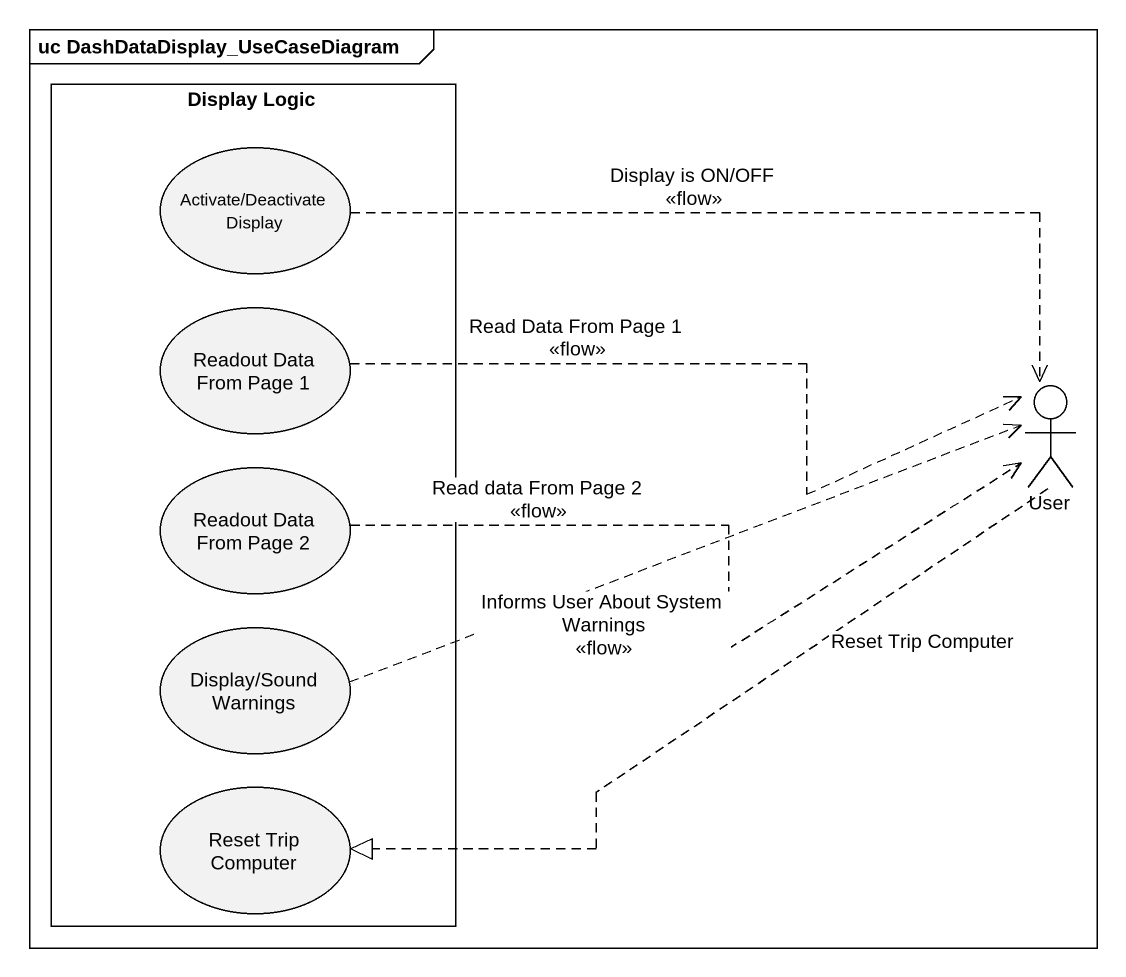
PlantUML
@startuml
mainframe uc DashDataDisplay_UseCaseDiagram
rectangle "Display Logic" as Display_Logic {
  usecase "Activate/Deactivate Display" as Activate_Deactivate_Display
  usecase "Readout Data From Page 1" as Readout_Data_From_Page_1
  usecase "Readout Data From Page 2" as Readout_Data_From_Page_2
  usecase "Display/Sound Warnings" as Display_Sound_Warnings
  usecase "Reset Trip Computer" as Reset_Trip_Computer
}
actor User
Activate_Deactivate_Display .right.> User : Display is ON/OFF\n<<flow>>
Readout_Data_From_Page_1 .right.> User : Read Data From Page 1\n<<flow>>
User .left.|> Reset_Trip_Computer : Reset Trip Computer
Readout_Data_From_Page_2 .right.> User : Read data From Page 2\n<<flow>>
Display_Sound_Warnings .right.> User : Informs User About System Warnings\n<<flow>>
@enduml
